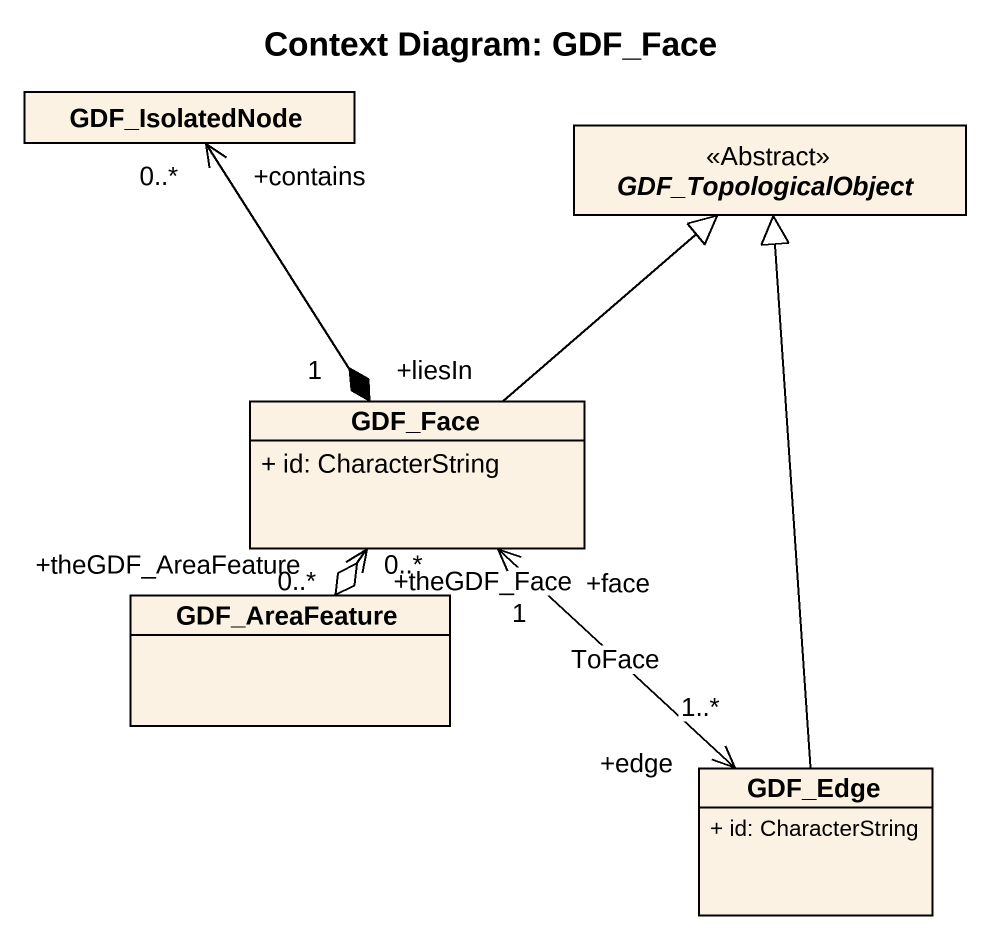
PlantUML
@startuml
title Context Diagram: GDF_Face
hide circle
hide empty members
skinparam classAttributeIconSize 0
class GDF_IsolatedNode
abstract class GDF_TopologicalObject <<Abstract>>
class GDF_Face {
  + id: CharacterString
}
class GDF_AreaFeature
class GDF_Edge {
  + id: CharacterString
}
GDF_Face "+liesIn\n1" *-up-> "+contains\n0..*" GDF_IsolatedNode
GDF_Face -up-|> GDF_TopologicalObject
GDF_Face "+face\n1" <--> "+edge\n1..*" GDF_Edge : ToFace
GDF_AreaFeature "+theGDF_AreaFeature\n0..*" o-up-> "+theGDF_Face\n0..*" GDF_Face
GDF_Edge -up-|> GDF_TopologicalObject
@enduml
